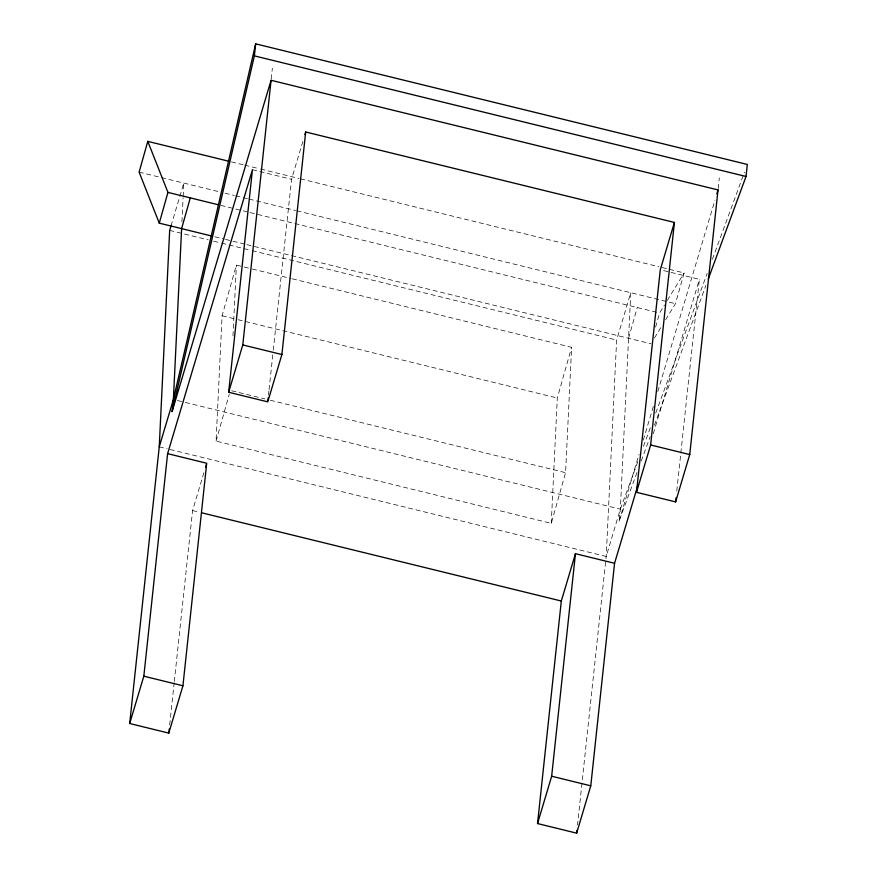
<?xml version="1.0" encoding="UTF-8"?>
<svg xmlns="http://www.w3.org/2000/svg" width="877" height="877" viewBox="0 0 877 877"><rect width="100%" height="100%" fill="white"/><g stroke="black" fill="none" stroke-linecap="round" stroke-linejoin="round"><path stroke-width="0.66" stroke-dasharray="4.38 3.29" d="M181.934 221.925L183.096 197.818M183.161 196.47L183.808 183.074L171.201 225.279M292.26 278.809L571.607 347.336L565.577 472.681L551.271 523.35L216.06 441.12L222.089 315.786L236.384 265.106L251.019 268.691M232.975 335.946L236.384 265.106M551.271 523.35L557.301 398.015L571.607 347.336M636.998 472.495L619.063 521.179L620.346 509.153L630.76 292.721L616.63 340.035L606.204 556.478L577.504 825.016M169.667 724.961L174.161 682.898M174.304 681.539L192.578 510.557L204.045 472.188M271.212 78.952L272.352 68.263M268.483 395.067L268.921 390.989M269.064 389.64L273.131 351.644M273.273 350.285L291.548 179.303L303.771 138.38M676.77 491.043L680.684 454.407M680.826 453.047L699.386 279.357L661.587 270.083M718.164 188.599L719.315 177.899M216.06 441.12L229.259 394.343M628.568 338.27L637.25 307.52M655.612 327.099L659.592 313.001L664.503 304.988M665.643 319.71L675.454 303.683L684.137 272.944L660.238 267.079M637.809 461.74L620.346 509.153L606.204 556.478L168.559 449.123M619.063 521.179L639.004 454.407M643.312 440.002L653.486 405.963M657.783 391.559L714.898 200.405M653.266 433.753L699.386 279.357M643.477 446.36L651.03 425.86M655.744 413.045L707.191 273.372M712.387 259.274L744.485 172.144M641.24 460.962L650.208 436.614M654.461 425.082L705.908 285.409M667.309 300.416L684.137 272.944M654.428 338.029L660.732 327.724M231.429 161.883L243.378 164.821M244.705 165.15L259.307 168.724M260.633 169.053L299.134 178.502M300.46 178.82L658.912 266.751M252.433 169.71L291.548 179.303M139.114 172.111L160.151 177.275M161.456 177.593L219.721 191.888M225.049 193.192L234.356 195.472M235.683 195.801L247.654 198.739M248.991 199.068L295.549 210.491M296.875 210.809L675.454 303.683M220.883 205.393L248.816 212.245M250.153 212.563L656.961 312.365M214.876 236.779L224.183 239.07M225.51 239.388L245.472 244.288M246.799 244.617L650.92 343.751M169.667 230.399L208.244 239.859M213.571 241.164L220.215 242.797M221.552 243.126L250.811 250.307M252.148 250.636L616.63 340.035M252.357 269.02L290.934 278.48M222.089 315.786L236.724 319.371M238.051 319.699L557.301 398.015M231.681 390.769L264.942 398.925M270.259 400.23L565.577 472.681M177.384 400.493L184.027 402.126M185.365 402.455L620.346 509.153M159.252 446.832L167.233 448.794M192.578 510.557L199.211 512.19"/><path stroke-width="1.32" d="M190.287 197.884L181.616 228.623L173.394 399.517L172.1 411.543L271.07 80.289L718.022 189.925L689.739 454.571L675.608 501.896L636.494 492.304L650.635 444.979L674.413 222.44L305.678 131.988L281.901 354.527L267.759 401.852L228.656 392.26L252.433 169.71L167.606 453.65L206.72 463.242L182.931 685.781L168.79 733.106L129.686 723.514L159.252 446.832L169.667 230.399L171.201 225.279M129.686 723.514L143.828 676.189L167.606 453.65M168.79 733.106L169.228 729.028M172.1 411.543L254.385 55.876L255.667 43.85L747.314 164.459L746.031 176.485L708.265 278.996M228.656 392.26L242.786 344.935L271.07 80.289M267.902 400.493L268.198 397.774M537.535 823.558L561.313 601.019L575.455 553.694L614.558 563.286L590.78 785.825L576.638 833.15L537.535 823.558L551.666 776.233L575.455 553.694M576.638 833.15L576.934 830.442M636.494 492.304L660.282 269.765L674.413 222.44M675.608 501.896L676.046 497.829M255.667 43.85L173.394 399.517L159.252 446.832M228.765 161.236L147.785 141.372L139.114 172.111L159.263 223.142L212.212 236.132M159.263 223.142L167.945 192.403L147.785 141.372M205.569 467.079L206.336 464.514M304.922 134.543L305.678 131.988M716.849 193.861L718.022 189.925M614.558 563.286L638.017 484.784M254.385 55.876L746.031 176.485M167.945 192.403L218.23 204.736M242.786 344.935L281.901 354.527M650.635 444.979L689.739 454.571M201.863 512.837L561.313 601.019M143.828 676.189L182.931 685.781M551.666 776.233L590.78 785.825"/></g></svg>
